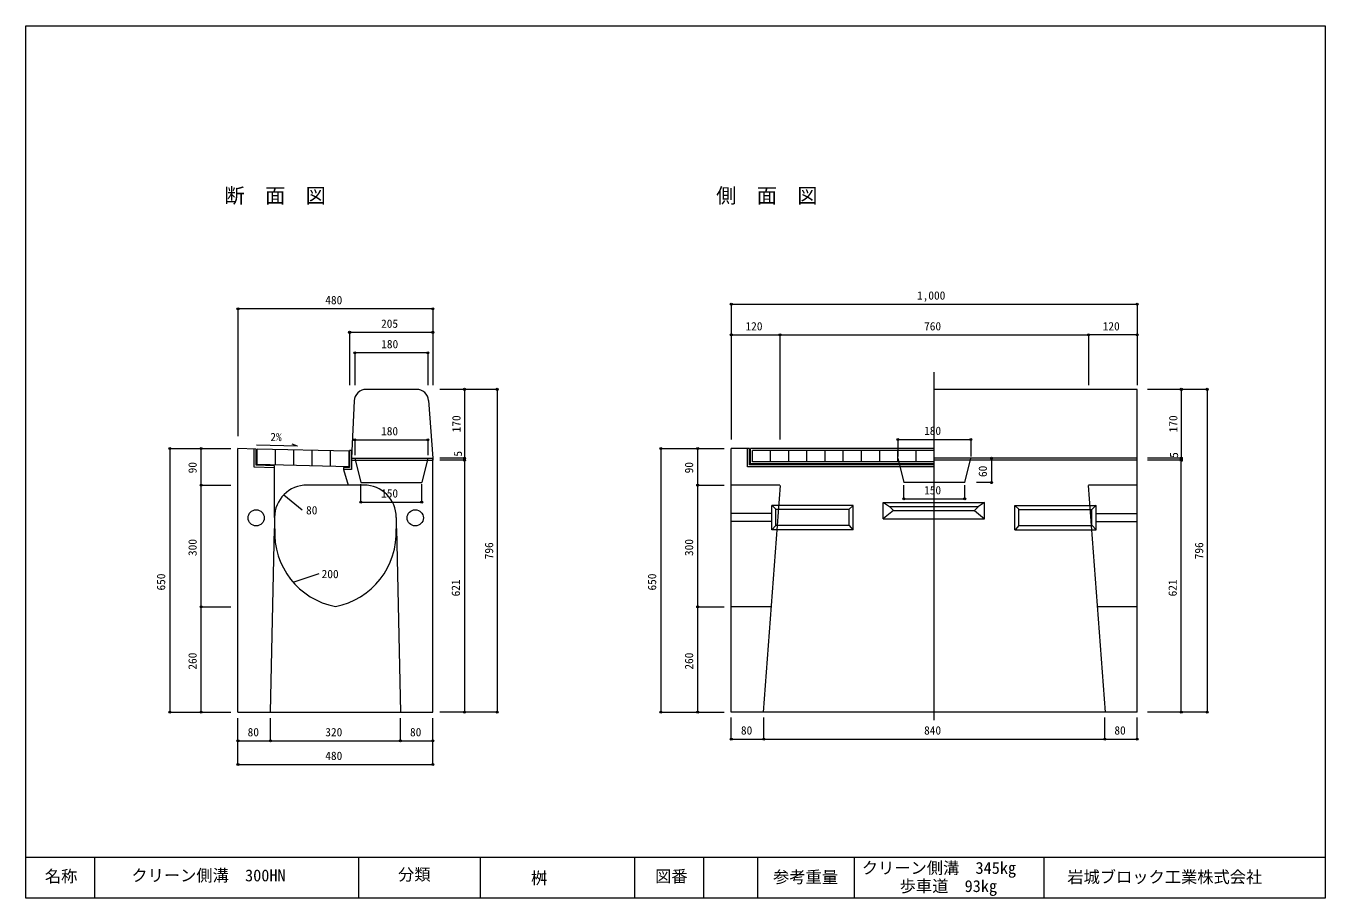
# Model space of a CAD drawing. Units: millimetres, scale not verified. Extents: x 404 to 3604, y 1109 to 3259.
import ezdxf
from ezdxf.enums import TextEntityAlignment as Align

# ---------------------------------------------------------------- set-up
doc = ezdxf.new("R2010")
doc.units = ezdxf.units.MM
doc.header["$LTSCALE"] = 10
doc.header["$PDMODE"] = 32
doc.header["$PDSIZE"] = 5
doc.layers.add('通り芯', color=7, linetype='Continuous', lineweight=18)
doc.styles.add('ＭＳ ゴシック', font='')
doc.styles.get('ＭＳ ゴシック').set_extended_font_data('MS Gothic')

msp = doc.modelspace()

# ---------------------------------------------------------------- linework, layer by layer
at = {"layer": '通り芯'}
for p, q in [((404.5, 3258.78), (3604.5, 3258.78)), ((404.5, 1108.78), (404.5, 3258.78)), ((3604.5, 3258.78), (3604.5, 1108.78)), ((926.76, 2561.55), (926.76, 2283.2)), ((1406.76, 2561.55), (926.76, 2561.55)), ((1406.76, 2561.55), (1406.76, 2503.45)), ((2141.92, 2572.86), (3141.92, 2572.86)), ((2141.92, 2572.86), (2141.92, 2446.57)), ((3141.92, 2572.86), (3141.92, 2446.57)), ((1406.76, 2503.45), (1201.76, 2503.45)), ((1201.76, 2503.45), (1201.76, 2373.04)), ((1406.76, 2503.45), (1406.76, 2373.04)), ((2141.92, 2497.08), (2261.92, 2497.08)), ((2141.92, 2497.08), (2141.92, 2239.29)), ((2261.92, 2497.08), (3021.92, 2497.08)), ((2261.92, 2497.08), (2261.92, 2239.29)), ((3141.92, 2497.08), (3021.92, 2497.08)), ((3021.92, 2497.08), (3021.92, 2373.04)), ((3141.92, 2497.08), (3141.92, 2373.04)), ((1394.51, 2453.04), (1214.51, 2453.04)), ((1214.51, 2453.04), (1214.51, 2373.04)), ((1394.51, 2453.04), (1394.51, 2373.04)), ((2641.92, 1547.38), (2641.92, 2405.23)), ((1366.39, 2362.93), (1242.96, 2362.93)), ((1484.59, 2362.93), (1423.98, 2362.93)), ((1484.59, 2362.93), (1484.59, 2192.93)), ((1565.05, 2362.93), (1484.59, 2362.93)), ((1565.05, 2362.93), (1565.05, 1566.93)), ((3141.92, 2362.93), (2641.92, 2362.93)), ((3141.92, 1566.93), (3141.92, 2362.93)), ((3250.44, 2362.93), (3167.38, 2362.93)), ((3314.14, 2362.93), (3167.38, 2362.93)), ((3250.44, 2362.93), (3250.44, 2192.93)), ((3314.14, 2362.93), (3314.14, 1566.93)), ((1212.99, 2334.25), (1206.76, 2192.93)), ((1396.31, 2335.14), (1406.76, 2193.46)), ((926.76, 2300.01), (926.76, 2247.35)), ((758.58, 2216.93), (758.58, 1566.93)), ((758.58, 2216.93), (855.96, 2216.93)), ((836.15, 2126.93), (836.15, 2216.93)), ((836.15, 2216.93), (908.77, 2216.93)), ((926.76, 1566.93), (926.76, 2216.93)), ((971.76, 2215.62), (926.76, 2216.71)), ((966.76, 2170.73), (966.76, 2215.62)), ((971.76, 2175.61), (971.76, 2215.62)), ((1073.07, 2223.17), (972.09, 2225.61)), ((973.76, 2177.56), (973.76, 2215.62)), ((1199.76, 2210.09), (973.76, 2215.57)), ((1018.96, 2176.43), (1018.96, 2214.51)), ((1073.21, 2222.99), (1060.01, 2227.89)), ((1064.16, 2175.31), (1064.16, 2213.41)), ((1109.36, 2174.18), (1109.36, 2212.3)), ((1154.56, 2173.06), (1154.56, 2211.2)), ((1199.76, 2210.09), (1199.76, 2171.93)), ((1206.76, 2211.93), (1201.76, 2211.93)), ((1201.76, 2211.93), (1201.76, 2170.03)), ((1206.76, 2211.93), (1206.76, 2164.91)), ((1206.76, 2211.93), (1206.76, 2187.93)), ((1214.26, 2238.4), (1394.26, 2238.4)), ((1214.26, 2238.4), (1214.26, 2200.78)), ((1394.26, 2238.4), (1394.26, 2200.78)), ((1968.1, 2216.93), (1968.1, 1566.93)), ((1968.1, 2216.93), (2094.85, 2216.93)), ((2059.2, 2126.93), (2059.2, 2216.93)), ((2059.2, 2216.93), (2124.56, 2216.93)), ((2186.92, 2216.93), (2141.92, 2216.93)), ((2141.92, 1566.93), (2141.92, 2216.93)), ((2181.92, 2171.93), (2181.92, 2216.93)), ((2186.92, 2176.93), (2186.92, 2216.93)), ((2188.92, 2178.93), (2188.92, 2216.93)), ((2641.92, 2216.93), (2188.92, 2216.93)), ((2641.92, 2211.93), (2193.92, 2211.93)), ((2193.92, 2183.93), (2193.92, 2211.93)), ((2238.72, 2183.93), (2238.72, 2211.93)), ((2283.52, 2183.93), (2283.52, 2211.93)), ((2328.32, 2183.93), (2328.32, 2211.93)), ((2373.12, 2183.93), (2373.12, 2211.93)), ((2417.92, 2183.93), (2417.92, 2211.93)), ((2462.72, 2183.93), (2462.72, 2211.93)), ((2507.52, 2183.93), (2507.52, 2211.93)), ((2551.92, 2239.29), (2731.92, 2239.29)), ((2551.92, 2239.29), (2551.92, 2197.41)), ((2552.32, 2183.93), (2552.32, 2211.93)), ((2597.12, 2183.93), (2597.12, 2211.93)), ((2731.92, 2239.29), (2731.92, 2197.41)), ((1199.76, 2172.08), (973.76, 2177.56)), ((1206.76, 2192.93), (1406.76, 2192.93)), ((1206.76, 2192.93), (1406.76, 2192.93)), ((1206.76, 2187.93), (1406.76, 2187.93)), ((1206.76, 2187.93), (1406.76, 2187.93)), ((1214.41, 2192.93), (1229.03, 2132.93)), ((1394.19, 2192.93), (1379.28, 2132.93)), ((1406.76, 2193.46), (1406.76, 2187.93)), ((1406.76, 1566.93), (1406.76, 2192.93)), ((1484.59, 2192.93), (1423.98, 2192.93)), ((1484.59, 2192.93), (1423.98, 2192.93)), ((1484.59, 2187.93), (1423.98, 2187.93)), ((1484.59, 2192.93), (1484.59, 2187.93)), ((1484.59, 2187.93), (1484.59, 1566.93)), ((2641.92, 2176.93), (2186.92, 2176.93)), ((2641.92, 2178.93), (2188.92, 2178.93)), ((2641.92, 2183.93), (2193.92, 2183.93)), ((2551.97, 2192.93), (2567.09, 2132.93)), ((3141.92, 2192.93), (2641.92, 2192.93)), ((3141.92, 2187.93), (2641.92, 2187.93)), ((2716.9, 2132.93), (2731.64, 2192.93)), ((2782.76, 2192.93), (2745.69, 2192.93)), ((2782.76, 2192.93), (2782.76, 2132.93)), ((3250.44, 2192.93), (3167.38, 2192.93)), ((3250.44, 2192.93), (3167.38, 2192.93)), ((3250.44, 2187.93), (3167.38, 2187.93)), ((3250.44, 2187.93), (3250.44, 2192.93)), ((3250.44, 1566.93), (3250.44, 2187.93)), ((1016.76, 2169.52), (966.76, 2170.73)), ((1016.76, 2174.52), (971.76, 2175.61)), ((1016.76, 2169.52), (1016.76, 2174.52)), ((1016.76, 2046.93), (1016.76, 2169.52)), ((1201.76, 2170.03), (1186.76, 2170.4)), ((1186.76, 2170.4), (1186.76, 2165.4)), ((1206.76, 2164.91), (1186.76, 2165.4)), ((1186.82, 2165.39), (1197.79, 2126.93)), ((2641.92, 2171.93), (2181.92, 2171.93)), ((836.15, 1826.93), (836.15, 2126.93)), ((836.15, 2126.93), (908.77, 2126.93)), ((1186.76, 2126.93), (1096.76, 2126.93)), ((1236.76, 2126.93), (1186.76, 2126.93)), ((1229.03, 2132.93), (1379.28, 2132.93)), ((1229.26, 2084.99), (1229.26, 2128.88)), ((1379.26, 2084.99), (1379.26, 2128.88)), ((2059.2, 1826.93), (2059.2, 2126.93)), ((2059.2, 2126.93), (2124.56, 2126.93)), ((2261.92, 2126.93), (2141.92, 2126.93)), ((2262.71, 2125.51), (2220.66, 1566.93)), ((2566.92, 2092.75), (2566.92, 2126.83)), ((2716.9, 2132.93), (2567.09, 2132.93)), ((2716.92, 2092.75), (2716.92, 2126.83)), ((2782.76, 2132.93), (2745.69, 2132.93)), ((3021.13, 2125.51), (3063.18, 1566.93)), ((3141.92, 2126.93), (3021.92, 2126.93)), ((1039.34, 2102.64), (1084.92, 2065.8)), ((1229.26, 2084.99), (1379.26, 2084.99)), ((2516.46, 2044.05), (2516.46, 2083.96)), ((2516.46, 2083.96), (2765.86, 2083.96)), ((2516.47, 2083.93), (2531.36, 2074)), ((2566.92, 2092.75), (2716.92, 2092.75)), ((2765.61, 2083.96), (2750.92, 2074.12)), ((2765.86, 2044.05), (2765.86, 2083.96)), ((2241.92, 2056.93), (2141.92, 2056.93)), ((2252.46, 2066.61), (2241.92, 2077.29)), ((2441.92, 2076.93), (2241.92, 2076.93)), ((2241.92, 2016.93), (2241.92, 2076.93)), ((2431.92, 2066.93), (2251.92, 2066.93)), ((2251.92, 2026.93), (2251.92, 2066.93)), ((2431.5, 2066.93), (2441.92, 2076.71)), ((2431.92, 2026.93), (2431.92, 2066.93)), ((2441.92, 2016.93), (2441.92, 2076.93)), ((2541.15, 2064.07), (2516.47, 2044.08)), ((2531.36, 2074), (2541.15, 2064.07)), ((2531.39, 2073.98), (2750.72, 2073.98)), ((2541.22, 2064), (2740.38, 2064)), ((2750.92, 2074.12), (2740.8, 2064.41)), ((2740.8, 2064.41), (2765.39, 2044.05)), ((2840.41, 2076.93), (3040.41, 2076.93)), ((2840.41, 2016.93), (2840.41, 2076.93)), ((2850.83, 2066.93), (2840.41, 2076.71)), ((2850.41, 2066.93), (3030.41, 2066.93)), ((2850.41, 2026.93), (2850.41, 2066.93)), ((3029.87, 2066.61), (3040.41, 2077.29)), ((3030.41, 2026.93), (3030.41, 2066.93)), ((3040.41, 2016.93), (3040.41, 2076.93)), ((3040.41, 2056.93), (3140.41, 2056.93)), ((1006.95, 1568.21), (1016.79, 2020.23)), ((1016.76, 2046.93), (1016.76, 2019.58)), ((1316.76, 2046.93), (1316.76, 2019.58)), ((1317.3, 2019.57), (1327.01, 1567)), ((2241.92, 2036.93), (2141.92, 2036.93)), ((2251.7, 2026.93), (2241.92, 2016.67)), ((2441.92, 2016.93), (2241.92, 2016.93)), ((2431.92, 2026.93), (2251.92, 2026.93)), ((2431.95, 2026.93), (2441.13, 2016.93)), ((2516.46, 2044.05), (2765.86, 2044.05)), ((2840.41, 2016.93), (3040.41, 2016.93)), ((2850.38, 2026.93), (2841.2, 2016.93)), ((2850.41, 2026.93), (3030.41, 2026.93)), ((3030.63, 2026.93), (3040.41, 2016.67)), ((3040.41, 2036.93), (3140.41, 2036.93)), ((1063.06, 1887.14), (1126.42, 1909.1)), ((836.15, 1566.93), (836.15, 1826.93)), ((836.15, 1826.93), (908.77, 1826.93)), ((2059.2, 1566.93), (2059.2, 1826.93)), ((2059.2, 1826.93), (2124.56, 1826.93)), ((2240.23, 1826.93), (2141.92, 1826.93)), ((3141.92, 1826.93), (3043.61, 1826.93)), ((758.58, 1566.93), (855.96, 1566.93)), ((836.15, 1566.93), (908.77, 1566.93)), ((926.76, 1566.93), (1406.76, 1566.93)), ((926.76, 1496.35), (926.76, 1552.49)), ((1006.76, 1496.35), (1006.76, 1552.49)), ((1326.76, 1496.35), (1326.76, 1552.49)), ((1406.76, 1496.35), (1406.76, 1552.49)), ((1484.59, 1566.93), (1423.98, 1566.93)), ((1565.05, 1566.93), (1484.59, 1566.93)), ((1968.1, 1566.93), (2094.85, 1566.93)), ((2059.2, 1566.93), (2124.56, 1566.93)), ((3141.92, 1566.93), (2141.92, 1566.93)), ((2141.92, 1500.66), (2141.92, 1553.61)), ((2221.92, 1500.66), (2221.92, 1553.61)), ((3061.92, 1500.66), (3061.92, 1553.61)), ((3141.92, 1500.66), (3141.92, 1553.61)), ((3250.44, 1566.93), (3167.38, 1566.93)), ((3314.14, 1566.93), (3167.38, 1566.93)), ((926.76, 1438.05), (926.76, 1520.1)), ((1406.76, 1438.05), (1406.76, 1520.1)), ((926.76, 1496.35), (1006.76, 1496.35)), ((1006.76, 1496.35), (1326.76, 1496.35)), ((1326.76, 1496.35), (1406.76, 1496.35)), ((2141.92, 1500.66), (2221.92, 1500.66)), ((2221.92, 1500.66), (3061.92, 1500.66)), ((3061.92, 1500.66), (3141.92, 1500.66)), ((926.76, 1438.05), (1406.76, 1438.05)), ((505.04, 1208.78), (404.5, 1208.78)), ((3604.5, 1208.78), (505.04, 1208.78)), ((574.5, 1108.78), (574.5, 1208.78)), ((1224.5, 1108.78), (1224.5, 1208.78)), ((1524.5, 1108.78), (1524.5, 1208.78)), ((1904.5, 1108.78), (1904.5, 1208.78)), ((2074.5, 1108.78), (2074.5, 1208.78)), ((2206.22, 1208.78), (2206.22, 1108.78)), ((2444.97, 1208.78), (2444.97, 1108.78)), ((2911.67, 1208.78), (2911.67, 1108.78)), ((505.04, 1108.78), (404.5, 1108.78)), ((3604.5, 1108.78), (505.04, 1108.78))]:
    msp.add_line(p, q, dxfattribs=at)
for centre in [(971.54, 2046.07), (1363.41, 2046.07)]:
    msp.add_circle(centre, 20, dxfattribs=at)
for centre, radius, start, end in [((1242.96, 2332.93), 30, 90, 177.47479), ((1366.39, 2332.93), 30, 4.2184, 89.99998), ((1096.76, 2046.93), 80, 90, 180), ((1236.76, 2046.93), 80, 0, 90), ((1203.04, 2009.7), 186.06, 177.15304, 258.77697), ((1130.47, 2009.7), 186.06, 281.223, 2.84692)]:
    msp.add_arc(centre, radius, start, end, dxfattribs=at)
for p in [(926.76, 2561.55), (1406.76, 2561.55), (2141.92, 2572.86), (3141.92, 2572.86), (1201.76, 2503.45), (1406.76, 2503.45), (2141.92, 2497.08), (2261.92, 2497.08), (3021.92, 2497.08), (3141.92, 2497.08), (1214.51, 2453.04), (1394.51, 2453.04), (1484.59, 2362.93), (1565.05, 2362.93), (3250.44, 2362.93), (3314.14, 2362.93), (1214.26, 2238.4), (1394.26, 2238.4), (2551.92, 2239.29), (2731.92, 2239.29), (758.58, 2216.93), (836.15, 2216.93), (1968.1, 2216.93), (2059.2, 2216.93), (1484.59, 2192.93), (1484.59, 2192.93), (1484.59, 2187.93), (2782.76, 2192.93), (3250.44, 2192.93), (3250.44, 2192.93), (3250.44, 2187.93), (836.15, 2126.93), (2059.2, 2126.93), (2782.76, 2132.93), (1229.26, 2084.99), (1379.26, 2084.99), (2566.92, 2092.75), (2716.92, 2092.75), (836.15, 1826.93), (2059.2, 1826.93), (758.58, 1566.93), (836.15, 1566.93), (1484.59, 1566.93), (1565.05, 1566.93), (1968.1, 1566.93), (2059.2, 1566.93), (3250.44, 1566.93), (3314.14, 1566.93), (926.76, 1496.35), (1006.76, 1496.35), (1326.76, 1496.35), (1406.76, 1496.35), (2141.92, 1500.66), (2221.92, 1500.66), (3061.92, 1500.66), (3141.92, 1500.66), (926.76, 1438.05), (1406.76, 1438.05)]:
    msp.add_point(p, dxfattribs=at)

# ---------------------------------------------------------------- texts
at = {"layer": '通り芯', "style": 'ＭＳ ゴシック'}
for s, height, p in [('断  面  図', 36.66, (893.42, 2811.32)), ('側  面  図', 36.66, (2104.61, 2811.32)), ('480', 20.53, (1141.76, 2566.55)), ('1,000', 20.53, (2599.42, 2577.86)), ('205', 20.53, (1279.26, 2508.45)), ('120', 20.53, (2176.92, 2502.08)), ('760', 20.53, (2616.92, 2502.08)), ('120', 20.53, (3056.92, 2502.08)), ('180', 20.53, (1279.51, 2458.04)), ('2%', 20.53, (1006.41, 2229.03)), ('180', 20.53, (1279.26, 2243.4)), ('180', 20.53, (2616.92, 2244.29)), ('150', 20.53, (1279.26, 2089.99)), ('150', 20.53, (2616.92, 2097.75)), ('80', 20.53, (1094.47, 2048.45)), ('200', 20.53, (1132.76, 1891.25)), ('80', 20.53, (950.51, 1501.35)), ('320', 20.53, (1141.76, 1501.35)), ('80', 20.53, (1350.51, 1501.35)), ('80', 20.53, (2165.67, 1505.66)), ('840', 20.53, (2616.92, 1505.66)), ('80', 20.53, (3085.67, 1505.66)), ('480', 20.53, (1141.76, 1443.05)), ('分類', 29.33, (1321.12, 1143.29)), ('クリーン側溝\u3000345㎏', 29.33, (2463.52, 1159.61)), ('名称', 29.33, (450.95, 1138.98)), ('クリーン側溝\u3000300HN', 29.33, (664.19, 1141.13)), ('桝', 29.33, (1648.51, 1134.67)), ('図番', 29.33, (1954.36, 1138.98)), ('参考重量', 29.33, (2244.85, 1137.19)), ('歩車道\u300093㎏', 29.33, (2556.73, 1114.76)), ('岩城ブロック工業株式会社', 29.33, (2969.76, 1137.26))]:
    msp.add_text(s, height=height, dxfattribs=at).set_placement(p, align=Align.BOTTOM_LEFT)
for s, p in [('170', (1481.09, 2256.93)), ('170', (3246.94, 2256.93)), ('5', (1484.76, 2197.1)), ('90', (831.15, 2155.68)), ('90', (2054.2, 2155.68)), ('5', (3248.75, 2194.05)), ('60', (2777.76, 2146.68)), ('300', (831.15, 1951.93)), ('796', (1561.55, 1943.93)), ('300', (2054.2, 1951.93)), ('796', (3310.64, 1943.93)), ('650', (753.58, 1866.93)), ('621', (1479.59, 1852.43)), ('650', (1963.1, 1866.93)), ('621', (3245.44, 1852.43)), ('260', (831.15, 1671.93)), ('260', (2054.2, 1671.93))]:
    msp.add_text(s, height=20.53, rotation=90, dxfattribs=at).set_placement(p, align=Align.BOTTOM_LEFT)

doc.saveas('drawing.dxf')
